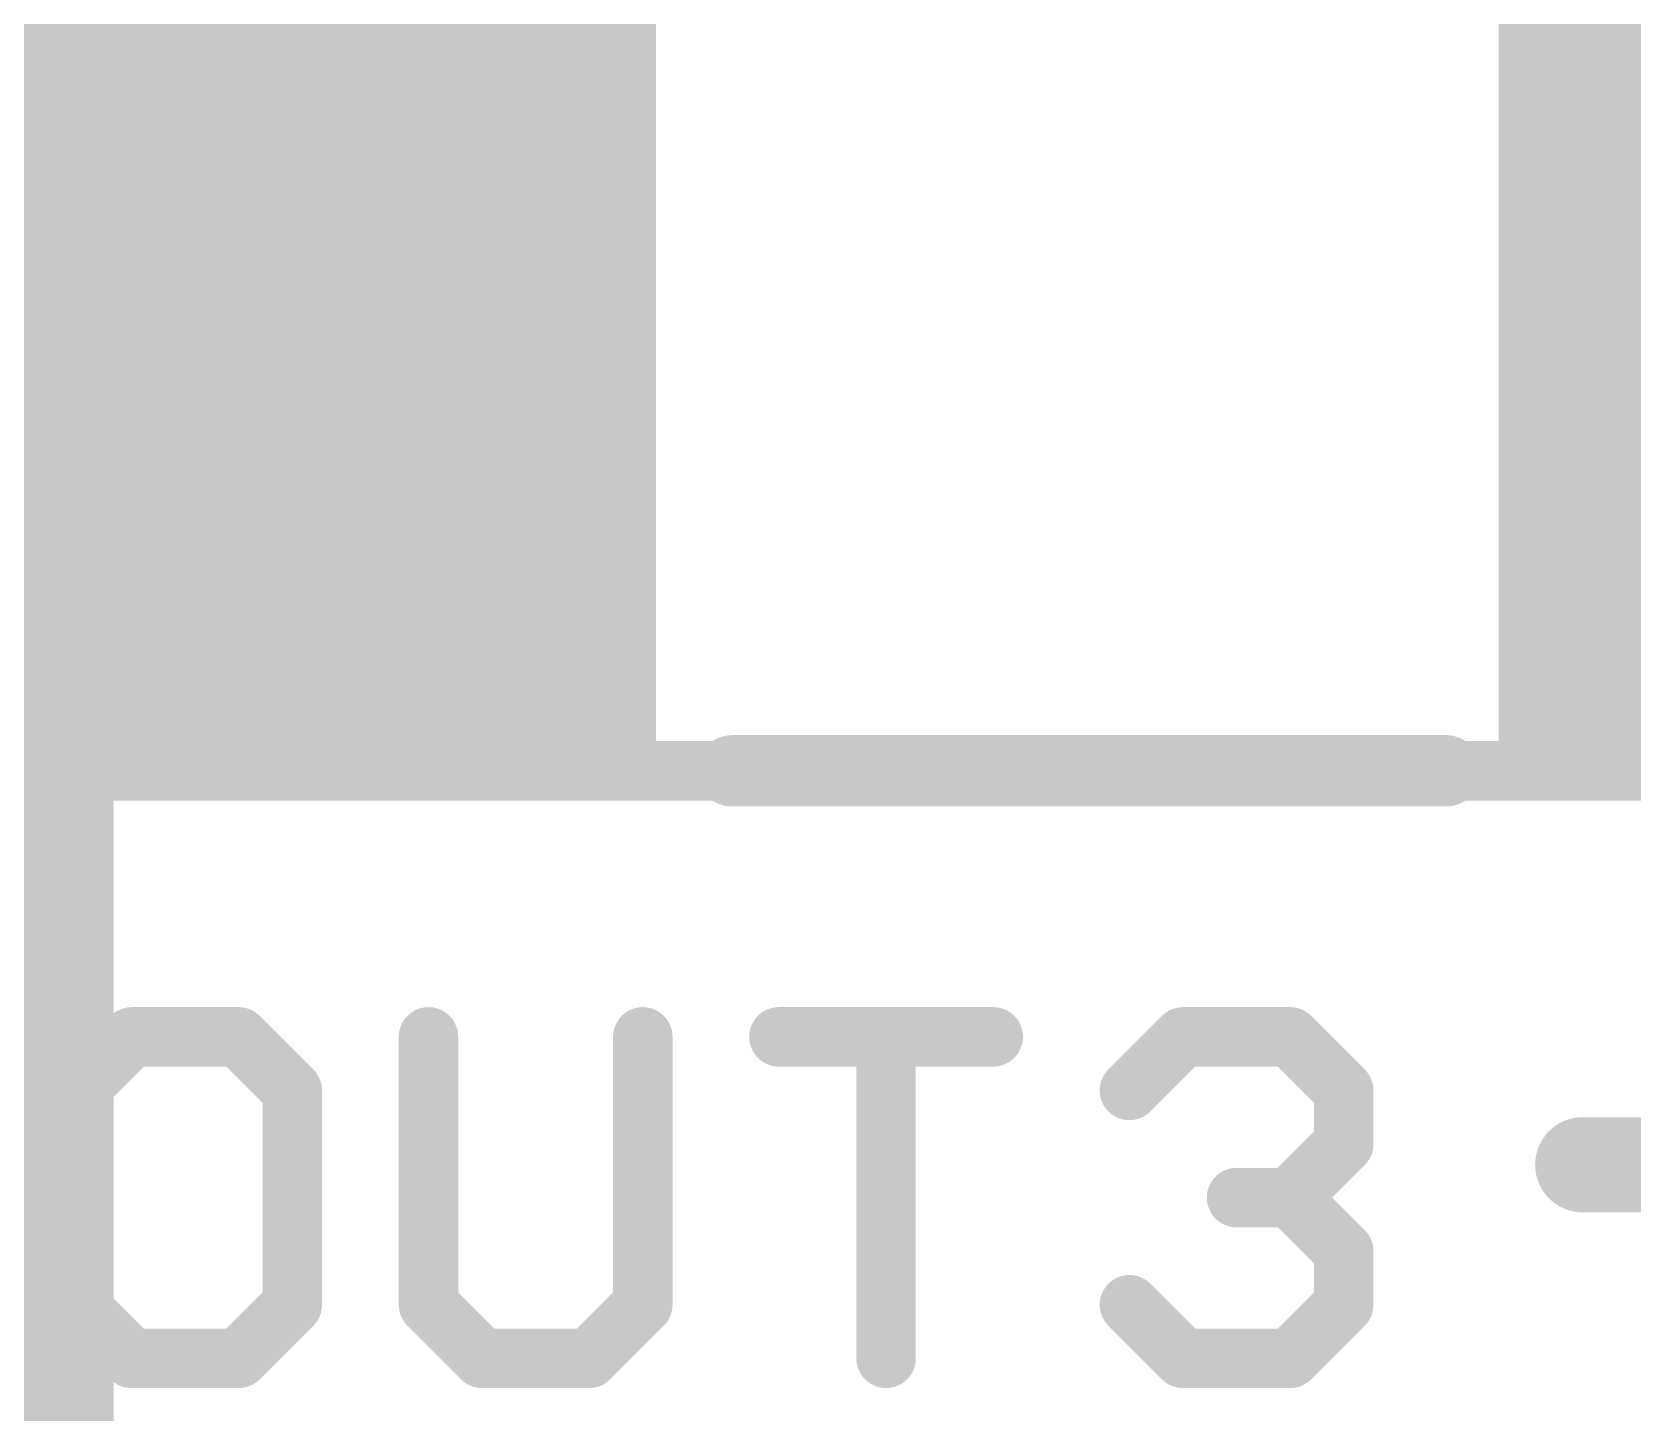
# Model space of a CAD drawing. Extents: x -9 to 98, y -32 to 31.
# Drawn here: x 19.968 to 23.387, y 6.297 to 9.246 of the extents above; entities that cross this region are included whole.
import ezdxf

# ---------------------------------------------------------------- set-up
doc = ezdxf.new("R2010")
doc.units = 0
for name, color, linetype in [('1', 12, 'CONTINUOUS'), ('16', 132, 'CONTINUOUS'), ('21', 41, 'CONTINUOUS'), ('51', 53, 'CONTINUOUS')]:
    doc.layers.add(name, color=color, linetype=linetype)

# ---------------------------------------------------------------- blocks, each defined once
blk = doc.blocks.new('RECT')
blk.add_solid([(-0.5, -0.5), (0.5, -0.5), (-0.5, 0.5), (0.5, 0.5)])

msp = doc.modelspace()

# ---------------------------------------------------------------- linework, layer by layer
at = {"layer": '16', "const_width": 1.27}
msp.add_lwpolyline([(19.5072, 2.54), (19.5072, 16.3322)], dxfattribs=at)
at = {"layer": '21'}
for points, const_width in [([(21.463, 7.668), (22.987, 7.668)], 0.1524), ([(20.1804, 7.0999), (20.066, 6.9855)], 0.127), ([(20.4092, 7.0999), (20.1804, 7.0999)], 0.127), ([(20.5236, 6.9855), (20.4092, 7.0999)], 0.127), ([(20.8144, 7.0999), (20.8144, 6.5279)], 0.127), ([(21.272, 6.5279), (21.272, 7.0999)], 0.127), ([(21.5628, 7.0999), (22.0204, 7.0999)], 0.127), ([(21.7916, 6.4135), (21.7916, 7.0999)], 0.127), ([(22.3112, 6.9855), (22.4256, 7.0999)], 0.127), ([(22.4256, 7.0999), (22.6544, 7.0999)], 0.127), ([(22.6544, 7.0999), (22.7688, 6.9855)], 0.127), ([(20.066, 6.9855), (20.066, 6.5279)], 0.127), ([(20.5236, 6.5279), (20.5236, 6.9855)], 0.127), ([(22.7688, 6.9855), (22.7688, 6.8711)], 0.127), ([(22.7688, 6.8711), (22.6544, 6.7567)], 0.127), ([(23.2791, 6.8267), (23.9909, 6.8267)], 0.2032), ([(22.6544, 6.7567), (22.54, 6.7567)], 0.127), ([(22.6544, 6.7567), (22.7688, 6.6423)], 0.127), ([(22.7688, 6.6423), (22.7688, 6.5279)], 0.127), ([(20.066, 6.5279), (20.1804, 6.4135)], 0.127), ([(20.4092, 6.4135), (20.5236, 6.5279)], 0.127), ([(20.8144, 6.5279), (20.9288, 6.4135)], 0.127), ([(21.1576, 6.4135), (21.272, 6.5279)], 0.127), ([(22.4256, 6.4135), (22.3112, 6.5279)], 0.127), ([(22.7688, 6.5279), (22.6544, 6.4135)], 0.127), ([(20.1804, 6.4135), (20.4092, 6.4135)], 0.127), ([(20.9288, 6.4135), (21.1576, 6.4135)], 0.127), ([(22.6544, 6.4135), (22.4256, 6.4135)], 0.127)]:
    msp.add_lwpolyline(points, dxfattribs=dict(at, const_width=const_width))
for points, const_width in [([(21.463, 7.7061, 1), (21.463, 7.6299)], 0.0762), ([(22.987, 7.6299, 1), (22.987, 7.7061)], 0.0762), ([(20.1804, 7.1316, 1), (20.1804, 7.0681)], 0.0635), ([(20.2028, 7.0774, 1), (20.1579, 7.1223)], 0.0635), ([(20.4316, 7.1223, 1), (20.3867, 7.0774)], 0.0635), ([(20.4092, 7.0681, 1), (20.4092, 7.1316)], 0.0635), ([(20.8462, 7.0999, 1), (20.7827, 7.0999)], 0.0635), ([(21.3038, 7.0999, 1), (21.2403, 7.0999)], 0.0635), ([(21.5628, 7.1316, 1), (21.5628, 7.0681)], 0.0635), ([(21.8234, 7.0999, 1), (21.7599, 7.0999)], 0.0635), ([(22.0204, 7.0681, 1), (22.0204, 7.1316)], 0.0635), ([(22.4256, 7.1316, 1), (22.4256, 7.0681)], 0.0635), ([(22.4481, 7.0774, 1), (22.4032, 7.1223)], 0.0635), ([(22.6769, 7.1223, 1), (22.632, 7.0774)], 0.0635), ([(22.6544, 7.0681, 1), (22.6544, 7.1316)], 0.0635), ([(20.0978, 6.9855, 1), (20.0343, 6.9855)], 0.0635), ([(20.5553, 6.9855, 1), (20.4918, 6.9855)], 0.0635), ([(22.8006, 6.9855, 1), (22.7371, 6.9855)], 0.0635), ([(20.0435, 7.0079, 1), (20.0885, 6.963)], 0.0635), ([(20.5011, 6.963, 1), (20.546, 7.0079)], 0.0635), ([(22.2888, 7.0079, 1), (22.3337, 6.963)], 0.0635), ([(22.7464, 6.963, 1), (22.7913, 7.0079)], 0.0635), ([(22.7913, 6.8486, 1), (22.7464, 6.8935)], 0.0635), ([(23.2791, 6.8775, 1), (23.2791, 6.7759)], 0.1016), ([(22.7371, 6.8711, 1), (22.8006, 6.8711)], 0.0635), ([(22.54, 6.7884, 1), (22.54, 6.7249)], 0.0635), ([(22.6769, 6.7791, 1), (22.632, 6.7342)], 0.0635), ([(22.632, 6.7791, 1), (22.6769, 6.7342)], 0.0635), ([(22.6544, 6.7249, 1), (22.6544, 6.7884)], 0.0635), ([(22.8006, 6.6423, 1), (22.7371, 6.6423)], 0.0635), ([(22.7464, 6.6198, 1), (22.7913, 6.6647)], 0.0635), ([(20.0885, 6.5503, 1), (20.0435, 6.5054)], 0.0635), ([(20.546, 6.5054, 1), (20.5011, 6.5503)], 0.0635), ([(20.8369, 6.5503, 1), (20.792, 6.5054)], 0.0635), ([(21.2945, 6.5054, 1), (21.2496, 6.5503)], 0.0635), ([(22.3337, 6.5503, 1), (22.2888, 6.5054)], 0.0635), ([(22.7913, 6.5054, 1), (22.7464, 6.5503)], 0.0635), ([(20.0343, 6.5279, 1), (20.0978, 6.5279)], 0.0635), ([(20.4918, 6.5279, 1), (20.5553, 6.5279)], 0.0635), ([(20.7827, 6.5279, 1), (20.8462, 6.5279)], 0.0635), ([(21.2403, 6.5279, 1), (21.3038, 6.5279)], 0.0635), ([(22.7371, 6.5279, 1), (22.8006, 6.5279)], 0.0635), ([(20.1804, 6.4452, 1), (20.1804, 6.3818)], 0.0635), ([(20.1579, 6.391, 1), (20.2028, 6.436)], 0.0635), ([(20.3867, 6.436, 1), (20.4316, 6.391)], 0.0635), ([(20.4092, 6.3818, 1), (20.4092, 6.4452)], 0.0635), ([(20.9288, 6.4452, 1), (20.9288, 6.3818)], 0.0635), ([(20.9064, 6.391, 1), (20.9513, 6.436)], 0.0635), ([(21.1352, 6.436, 1), (21.1801, 6.391)], 0.0635), ([(21.1576, 6.3818, 1), (21.1576, 6.4452)], 0.0635), ([(22.4256, 6.4452, 1), (22.4256, 6.3818)], 0.0635), ([(22.4032, 6.391, 1), (22.4481, 6.436)], 0.0635), ([(22.632, 6.436, 1), (22.6769, 6.391)], 0.0635), ([(22.6544, 6.3818, 1), (22.6544, 6.4452)], 0.0635), ([(21.7599, 6.4135, 1), (21.8234, 6.4135)], 0.0635)]:
    msp.add_lwpolyline(points, format="xyb", dxfattribs=dict(at, const_width=const_width))
at = {"layer": '51', "const_width": 0.127}
for points in [[(20.05, 7.668), (19.05, 8.668)], [(24.35, 7.668), (20.05, 7.668)]]:
    msp.add_lwpolyline(points, dxfattribs=at)
at = {"layer": '51', "const_width": 0.0635}
for points in [[(20.05, 7.6997, 1), (20.05, 7.6363)], [(20.0275, 7.6455, 1), (20.0725, 7.6905)]]:
    msp.add_lwpolyline(points, format="xyb", dxfattribs=at)

# ---------------------------------------------------------------- block references
at = {"layer": '1', "xscale": 6, "yscale": 2.5, "rotation": 90}
for p in [(20.05, 10.668), (24.35, 10.668)]:
    msp.add_blockref('RECT', p, dxfattribs=at)

doc.saveas('drawing.dxf')
